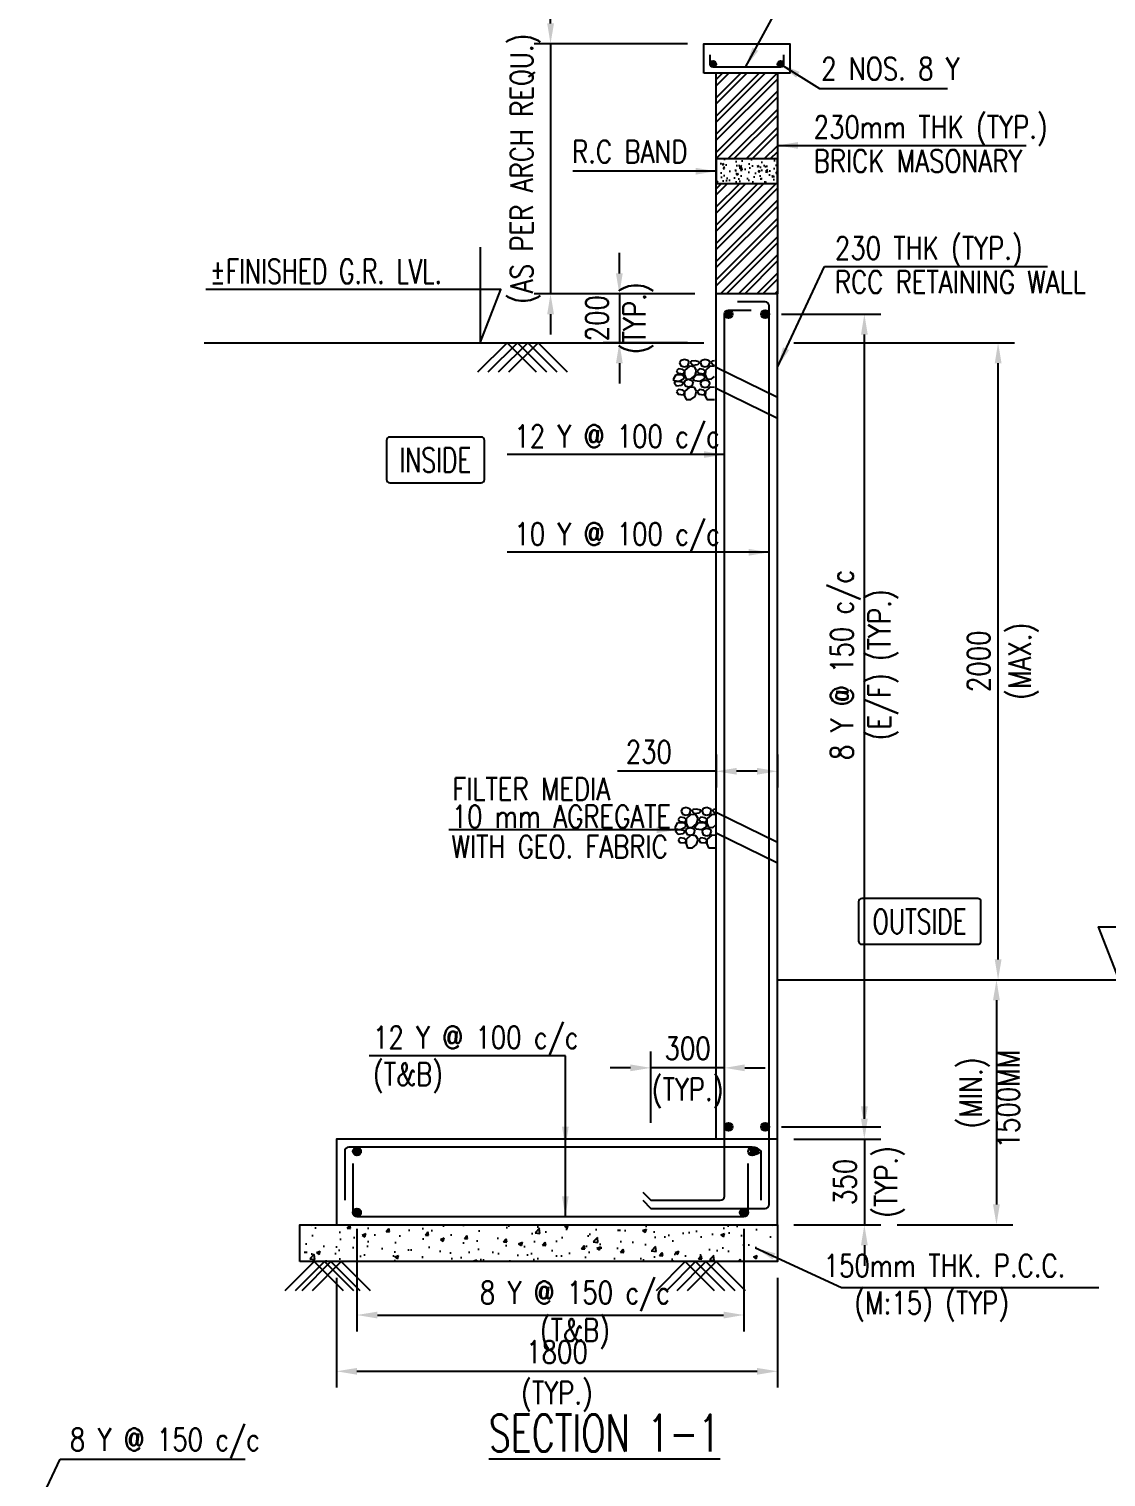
# Model space of a CAD drawing. Extents: x -69352 to 1013721, y -547461 to -186867.
# Drawn here: x 534412 to 547603, y -397471 to -379741 of the extents above; entities that cross this region are included whole.
import ezdxf
from ezdxf.enums import TextEntityAlignment as Align
from ezdxf.lldxf.tags import DXFTag

# ---------------------------------------------------------------- set-up
doc = ezdxf.new("R2010")
doc.units = 0
doc.header["$LTSCALE"] = 500
doc.header["$MEASUREMENT"] = 0
doc.header["$PDMODE"] = 35
doc.header["$PDSIZE"] = -15
doc.layers.get('DEFPOINTS').update_dxf_attribs({"color": 4})
for name, color, linetype in [('NO. BEAM', 3, 'Continuous'), ('S-COLUMN', 1, 'Continuous'), ('S-CONCRET LINE', 4, 'Continuous'), ('S-DIM-1', 5, 'Continuous'), ('S-HATCH', 253, 'Continuous'), ('S-LEVEL SECTION', 3, 'Continuous'), ('S-PCC', 9, 'Continuous'), ('S-REINFORCEMENT', 6, 'Continuous'), ('S-RETAINING WALL', 6, 'Continuous'), ('S-TEXT-1 @ 1', 4, 'Continuous'), ('S-TITIL', 6, 'Continuous'), ('TITLE', 4, 'Continuous')]:
    doc.layers.add(name, color=color, linetype=linetype)
doc.layers.add('RIDE-PROFILE', color=8, linetype='Continuous', lineweight=25)
doc.styles.add('ROMANS', font='simplex.shx', dxfattribs={"width": 0.8, "height": 275})
tags = doc.linetypes.add('HIDDEN', pattern=[0.375, 0.25, -0.125]).pattern_tags.tags
tags[6:7] = [DXFTag(74, 4), DXFTag(75, 0), DXFTag(340, '0'), DXFTag(46, 1.0), DXFTag(50, 0.0), DXFTag(44, 0.0), DXFTag(45, 0.0)]
tags[4:5] = [DXFTag(74, 4), DXFTag(75, 0), DXFTag(340, '0'), DXFTag(46, 1.0), DXFTag(50, 0.0), DXFTag(44, 0.0), DXFTag(45, 0.0)]
doc.dimstyles.new('dim100', dxfattribs={"dimtxt": 250, "dimasz": 250, "dimexe": 200, "dimexo": 200, "dimgap": 100, "dimtad": 1, "dimdec": 0, "dimzin": 0, "dimdsep": 46, "dimtxsty": 'ROMANS', "dimcen": 0, "dimclrd": 5, "dimclre": 5, "dimclrt": 4, "dimadec": 0, "dimazin": 0, "dimtfac": 1, "dimtdec": 0, "dimtix": 1, "dimtofl": 0, "dimtmove": 2, "dimatfit": 3, "dimfxl": 0, "dimtolj": 1, "dimtzin": 0, "dimlwd": -1, "dimlwe": -1, "dimarcsym": 0})
doc.dimstyles.new('dim33.33', dxfattribs={"dimtxt": 250, "dimasz": 250, "dimexe": 200, "dimexo": 200, "dimgap": 100, "dimtad": 1, "dimdec": 0, "dimlfac": 0.333331, "dimzin": 0, "dimdsep": 46, "dimtxsty": 'ROMANS', "dimcen": 0, "dimclrd": 5, "dimclre": 5, "dimclrt": 4, "dimadec": 0, "dimazin": 0, "dimtfac": 1, "dimtdec": 0, "dimtix": 1, "dimtofl": 0, "dimtmove": 2, "dimatfit": 3, "dimfxl": 0, "dimtolj": 1, "dimtzin": 0, "dimlwd": -1, "dimlwe": -1, "dimarcsym": 0})

# ---------------------------------------------------------------- blocks, each defined once
blk = doc.blocks.new('*D532')
at = {"layer": 'DEFPOINTS', "color": 0}
for p in [(543429, -383233), (544643, -383233), (543429, -393183)]:
    blk.add_point(p, dxfattribs=at)
at = {"layer": 'S-DIM-1', "color": 5}
for p, q in [((543629, -383233), (544843, -383233)), ((543629, -393183), (544843, -393183))]:
    blk.add_line(p, q, dxfattribs=at)
at = {"layer": 'S-DIM-1', "color": 5, "lineweight": -3}
blk.add_line((544643, -392933), (544643, -383483), dxfattribs=at)
at = {"layer": 'S-DIM-1', "color": 5}
for points in [[(544685, -383483), (544602, -383483), (544643, -383233)], [(544602, -392933), (544685, -392933), (544643, -393183)]]:
    blk.add_solid(points, dxfattribs=at)
at = {"layer": 'S-DIM-1', "color": 4, "insert": (544643, -387527), "char_height": 275, "attachment_point": 5, "rotation": 90, "style": 'ROMANS'}
blk.add_mtext('\\A1;8 Y @ 150 c/c\\P(E/F) (TYP.)', dxfattribs=at)
blk = doc.blocks.new('*D533')
at = {"layer": 'DEFPOINTS', "color": 0}
for p in [(543579, -393333), (543579, -394383), (544643, -394383)]:
    blk.add_point(p, dxfattribs=at)
at = {"layer": 'S-DIM-1', "color": 5, "lineweight": -3}
for p, q in [((544643, -393083), (544643, -392833)), ((544643, -393333), (544643, -394383)), ((544643, -394633), (544643, -394883))]:
    blk.add_line(p, q, dxfattribs=at)
at = {"layer": 'S-DIM-1', "color": 5}
for p, q in [((543779, -393333), (544843, -393333)), ((543779, -394383), (544843, -394383))]:
    blk.add_line(p, q, dxfattribs=at)
for points in [[(544602, -393083), (544685, -393083), (544643, -393333)], [(544685, -394633), (544602, -394633), (544643, -394383)]]:
    blk.add_solid(points, dxfattribs=at)
at = {"layer": 'S-DIM-1', "color": 4, "char_height": 275, "attachment_point": 5, "rotation": 90, "style": 'ROMANS'}
for s, insert in [('\\A1;350', (544406, -393858)), ('(TYP.)', (544953, -393858))]:
    blk.add_mtext(s, dxfattribs=dict(at, insert=insert))
blk = doc.blocks.new('*D534')
at = {"layer": 'DEFPOINTS', "color": 0}
for p in [(538429, -394233), (543169, -394233), (543169, -395487)]:
    blk.add_point(p, dxfattribs=at)
at = {"layer": 'S-DIM-1', "color": 5}
for p, q in [((538429, -394433), (538429, -395687)), ((543169, -394433), (543169, -395687)), ((538679, -395487), (542919, -395487))]:
    blk.add_line(p, q, dxfattribs=at)
for points in [[(538679, -395446), (538679, -395529), (538429, -395487)], [(542919, -395529), (542919, -395446), (543169, -395487)]]:
    blk.add_solid(points, dxfattribs=at)
at = {"layer": 'S-DIM-1', "color": 4, "insert": (541099, -395487), "char_height": 275, "attachment_point": 5, "style": 'ROMANS'}
blk.add_mtext('\\A1;8 Y @ 150 c/c\\P(T&B)', dxfattribs=at)
blk = doc.blocks.new('*D535')
at = {"layer": 'DEFPOINTS', "color": 0}
for p in [(538179, -394833), (543579, -394833), (543579, -396176)]:
    blk.add_point(p, dxfattribs=at)
at = {"layer": 'S-DIM-1', "color": 5}
for p, q in [((538179, -395033), (538179, -396376)), ((543579, -395033), (543579, -396376)), ((538429, -396176), (543329, -396176))]:
    blk.add_line(p, q, dxfattribs=at)
for points in [[(538429, -396135), (538429, -396218), (538179, -396176)], [(543329, -396218), (543329, -396135), (543579, -396176)]]:
    blk.add_solid(points, dxfattribs=at)
at = {"layer": 'S-DIM-1', "color": 4, "char_height": 275, "attachment_point": 5, "style": 'ROMANS'}
for s, insert in [('\\A1;1800', (540879, -395939)), ('(TYP.)', (540879, -396486))]:
    blk.add_mtext(s, dxfattribs=dict(at, insert=insert))
blk = doc.blocks.new('*D536')
at = {"layer": 'DEFPOINTS', "color": 0}
for p in [(543579, -383583), (546281, -383583), (545789, -391383)]:
    blk.add_point(p, dxfattribs=at)
at = {"layer": 'S-DIM-1', "color": 5}
for p, q in [((543779, -383583), (546481, -383583)), ((545989, -391383), (546481, -391383))]:
    blk.add_line(p, q, dxfattribs=at)
at = {"layer": 'S-DIM-1', "color": 5, "lineweight": -3}
blk.add_line((546281, -391133), (546281, -383833), dxfattribs=at)
at = {"layer": 'S-DIM-1', "color": 5}
for points in [[(546323, -383833), (546240, -383833), (546281, -383583)], [(546240, -391133), (546323, -391133), (546281, -391383)]]:
    blk.add_solid(points, dxfattribs=at)
at = {"layer": 'S-DIM-1', "color": 4, "char_height": 275, "attachment_point": 5, "rotation": 90, "style": 'ROMANS'}
for s, insert in [('(MAX.)', (546591, -387483)), ('\\A1;2000', (546044, -387483))]:
    blk.add_mtext(s, dxfattribs=dict(at, insert=insert))
blk = doc.blocks.new('*D537')
at = {"layer": 'DEFPOINTS', "color": 0}
for p in [(542769, -382983), (541643, -383583), (542679, -383583)]:
    blk.add_point(p, dxfattribs=at)
at = {"layer": 'S-DIM-1', "color": 5, "lineweight": -3}
for p, q in [((541643, -382733), (541643, -382483)), ((541643, -382983), (541643, -383583)), ((541643, -383833), (541643, -384083))]:
    blk.add_line(p, q, dxfattribs=at)
at = {"layer": 'S-DIM-1', "color": 5}
for p, q in [((542569, -382983), (541443, -382983)), ((542479, -383583), (541443, -383583))]:
    blk.add_line(p, q, dxfattribs=at)
for points in [[(541601, -382733), (541684, -382733), (541643, -382983)], [(541684, -383833), (541601, -383833), (541643, -383583)]]:
    blk.add_solid(points, dxfattribs=at)
at = {"layer": 'S-DIM-1', "color": 4, "insert": (541643, -383283), "char_height": 275, "attachment_point": 5, "rotation": 90, "style": 'ROMANS'}
blk.add_mtext('\\A1;200\\P(TYP.)', dxfattribs=at)
blk = doc.blocks.new('*D538')
at = {"layer": 'DEFPOINTS', "color": 0}
for p in [(542029, -392461), (542929, -393206), (542029, -393333)]:
    blk.add_point(p, dxfattribs=at)
at = {"layer": 'S-DIM-1', "color": 5}
for p, q in [((542029, -393133), (542029, -392261)), ((542929, -393006), (542929, -392261))]:
    blk.add_line(p, q, dxfattribs=at)
at = {"layer": 'S-DIM-1', "color": 5, "lineweight": -3}
for p, q in [((541779, -392461), (541529, -392461)), ((542929, -392461), (542029, -392461)), ((543179, -392461), (543429, -392461))]:
    blk.add_line(p, q, dxfattribs=at)
at = {"layer": 'S-DIM-1', "color": 5}
for points in [[(541779, -392502), (541779, -392419), (542029, -392461)], [(543179, -392419), (543179, -392502), (542929, -392461)]]:
    blk.add_solid(points, dxfattribs=at)
at = {"layer": 'S-DIM-1', "color": 4, "char_height": 275, "attachment_point": 5, "style": 'ROMANS'}
for s, insert in [('\\A1;300', (542479, -392223)), ('(TYP.)', (542479, -392770))]:
    blk.add_mtext(s, dxfattribs=dict(at, insert=insert))
blk = doc.blocks.new('*D539')
at = {"layer": 'DEFPOINTS', "color": 0}
for p in [(542679, -379923), (540800, -382983), (542769, -382983)]:
    blk.add_point(p, dxfattribs=at)
at = {"layer": 'S-DIM-1', "color": 5, "lineweight": -3}
for p, q in [((540800, -379673), (540800, -379423)), ((540800, -379923), (540800, -382983)), ((540800, -383233), (540800, -383483))]:
    blk.add_line(p, q, dxfattribs=at)
at = {"layer": 'S-DIM-1', "color": 5}
for p, q in [((542479, -379923), (540600, -379923)), ((542569, -382983), (540600, -382983))]:
    blk.add_line(p, q, dxfattribs=at)
for points in [[(540759, -379673), (540842, -379673), (540800, -379923)], [(540842, -383233), (540759, -383233), (540800, -382983)]]:
    blk.add_solid(points, dxfattribs=at)
at = {"layer": 'S-DIM-1', "color": 4, "insert": (540491, -381453), "char_height": 275, "attachment_point": 5, "rotation": 90, "style": 'ROMANS'}
blk.add_mtext('\\A1;(AS PER ARCH REQU.)', dxfattribs=at)
blk = doc.blocks.new('*D540')
at = {"layer": 'DEFPOINTS', "color": 0}
for p in [(545733, -391383), (544843, -394383), (546261, -394383)]:
    blk.add_point(p, dxfattribs=at)
at = {"layer": 'S-DIM-1', "color": 5}
for p, q in [((545933, -391383), (546461, -391383)), ((545043, -394383), (546461, -394383))]:
    blk.add_line(p, q, dxfattribs=at)
at = {"layer": 'S-DIM-1', "color": 5, "lineweight": -3}
blk.add_line((546261, -391633), (546261, -394133), dxfattribs=at)
at = {"layer": 'S-DIM-1', "color": 5}
for points in [[(546302, -391633), (546219, -391633), (546261, -391383)], [(546219, -394133), (546302, -394133), (546261, -394383)]]:
    blk.add_solid(points, dxfattribs=at)
at = {"layer": 'S-DIM-1', "color": 4, "insert": (546175, -392844), "char_height": 275, "attachment_point": 5, "rotation": 90, "style": 'ROMANS'}
blk.add_mtext('\\A1; (MIN.)\\P1500MM ', dxfattribs=at)
blk = doc.blocks.new('*D541')
at = {"layer": 'DEFPOINTS', "color": 0}
for p in [(542829, -388425), (543579, -388425), (542829, -388830)]:
    blk.add_point(p, dxfattribs=at)
at = {"layer": 'S-DIM-1', "color": 5}
for p, q in [((542829, -388625), (542829, -389030)), ((543579, -388625), (543579, -389030))]:
    blk.add_line(p, q, dxfattribs=at)
at = {"layer": 'S-DIM-1', "color": 5, "lineweight": -3}
for p, q in [((542829, -388830), (541621, -388830)), ((543329, -388830), (543079, -388830))]:
    blk.add_line(p, q, dxfattribs=at)
at = {"layer": 'S-DIM-1', "color": 5}
for points in [[(543079, -388788), (543079, -388871), (542829, -388830)], [(543329, -388871), (543329, -388788), (543579, -388830)]]:
    blk.add_solid(points, dxfattribs=at)
at = {"layer": 'S-DIM-1', "color": 4, "insert": (542004, -388592), "char_height": 275, "attachment_point": 5, "style": 'ROMANS'}
blk.add_mtext('\\A1;230', dxfattribs=at)
blk = doc.blocks.new('A$C1DFA76C7')
at = {"color": 253, "linetype": 'Continuous'}
for p, q in [((-149, 378), (-174, 352)), ((-98, 370), (-149, 378)), ((-136, 449), (-121, 413)), ((-134, 449), (-118, 485)), ((-121, 413), (-78, 401)), ((-118, 485), (-78, 497)), ((-78, 352), (-98, 370)), ((-78, 497), (-37, 482)), ((-78, 401), (-35, 413)), ((-75, 355), (-78, 302)), ((-17, 408), (-75, 355)), ((-37, 482), (-22, 449)), ((-35, 413), (-22, 449)), ((44, 403), (-17, 408)), ((-4, 449), (4, 469)), ((24, 418), (-4, 449)), ((52, 474), (4, 469)), ((82, 424), (24, 418)), ((72, 358), (44, 403)), ((103, 462), (52, 474)), ((52, 294), (72, 358)), ((105, 378), (80, 352)), ((105, 449), (82, 424)), ((105, 449), (103, 462)), ((156, 370), (105, 378)), ((118, 449), (133, 413)), ((120, 449), (136, 485)), ((133, 413), (176, 401)), ((136, 485), (176, 497)), ((176, 352), (156, 370)), ((176, 497), (217, 482)), ((176, 401), (219, 413)), ((179, 355), (176, 302)), ((237, 408), (179, 355)), ((217, 482), (232, 449)), ((219, 413), (232, 449)), ((289, 404), (237, 408)), ((250, 449), (258, 469)), ((278, 418), (250, 449)), ((289, 473), (258, 469)), ((289, 420), (278, 418)), ((-207, 258), (-179, 309)), ((-207, 228), (-207, 258)), ((-144, 223), (-207, 228)), ((-201, 197), (-193, 217)), ((-173, 166), (-201, 197)), ((-145, 222), (-193, 217)), ((-179, 309), (-113, 309)), ((-174, 352), (-154, 322)), ((-154, 322), (-90, 314)), ((-94, 209), (-145, 222)), ((-90, 251), (-144, 223)), ((-92, 197), (-114, 171)), ((-113, 309), (-80, 286)), ((-92, 197), (-94, 209)), ((-90, 314), (-78, 337)), ((-80, 286), (-90, 251)), ((-84, 203), (-69, 168)), ((-82, 203), (-66, 239)), ((-78, 337), (-78, 352)), ((-78, 302), (-57, 253)), ((-66, 239), (-26, 251)), ((-57, 253), (-4, 251)), ((-26, 251), (15, 236)), ((-4, 251), (52, 294)), ((15, 236), (30, 203)), ((17, 168), (30, 203)), ((29, 258), (75, 309)), ((47, 228), (29, 258)), ((110, 223), (47, 228)), ((75, 309), (141, 309)), ((80, 352), (100, 322)), ((100, 322), (164, 314)), ((164, 251), (110, 223)), ((118, 195), (133, 159)), ((120, 195), (136, 231)), ((136, 231), (176, 243)), ((141, 309), (174, 286)), ((164, 314), (176, 337)), ((174, 286), (164, 251)), ((176, 337), (176, 352)), ((176, 302), (197, 253)), ((176, 243), (217, 228)), ((197, 253), (250, 251)), ((217, 228), (232, 195)), ((219, 159), (232, 195)), ((250, 251), (289, 281)), ((-149, 124), (-174, 98)), ((-174, 98), (-154, 68)), ((-114, 171), (-173, 166)), ((-154, 68), (-90, 60)), ((-98, 116), (-149, 124)), ((-78, 98), (-98, 116)), ((-90, 60), (-78, 83)), ((-75, 101), (-78, 48)), ((-78, 83), (-78, 98)), ((-78, 48), (-58, 0)), ((-17, 154), (-75, 101)), ((-69, 168), (-26, 155)), ((-26, 155), (17, 168)), ((44, 149), (-17, 154)), ((0, 0), (52, 40)), ((72, 104), (44, 149)), ((52, 40), (72, 104)), ((105, 124), (80, 98)), ((80, 98), (100, 68)), ((100, 68), (164, 60)), ((156, 116), (105, 124)), ((133, 159), (176, 147)), ((176, 98), (156, 116)), ((164, 60), (176, 83)), ((176, 147), (219, 159)), ((179, 101), (176, 48)), ((176, 83), (176, 98)), ((176, 48), (196, 0)), ((237, 154), (179, 101)), ((289, 150), (237, 154))]:
    blk.add_line(p, q, dxfattribs=at)
at = {"color": 253}
for p, q in [((196, 0), (289, 0, -10)), ((-58, 0), (0, 0))]:
    blk.add_line(p, q, dxfattribs=at)

msp = doc.modelspace()

# ---------------------------------------------------------------- hatches: boundary and pattern name
at = {"layer": 'S-HATCH'}
h = msp.add_hatch(dxfattribs=at)
h.set_pattern_fill('ANSI32', color=256, scale=420, style=0)
h.set_pattern_definition([(45, (-344096.96, -287905.32), (-111.369318, 111.369318), []), (45, (-344022.71, -287905.32), (-111.369318, 111.369318), [])])
h.paths.add_polyline_path([(543578.811, -380282.513), (542828.811, -380282.513), (542828.811, -381332.513), (543578.811, -381332.513)])
h.paths.add_polyline_path([(543578.811, -381632.513), (542828.811, -381632.513), (542828.811, -382982.513), (543578.811, -382982.513)])
at = {"layer": 'S-PCC', "linetype": 'ByBlock'}
h = msp.add_hatch(dxfattribs=at)
h.set_pattern_fill('AR-CONC,_O', color=256, scale=30)
h.set_pattern_definition([(50, (-17780725.37, 1028507.42), (215.1780548, -18.8256405), [22.5, -247.5]), (355, (-17780725.37, 1028507.42), (-41.6254, 225.65764), [18, -198]), (100.4514445, (-17780707.44, 1028505.85), (173.552654, 206.8319973), [19.1220576, -210.3426336]), (46.1842, (-17780725.37, 1028567.42), (320.1723992, -49.6557842), [33.75, -371.25]), (96.6356355, (-17780698.7, 1028563.28), (280.3985837, 292.23558), [28.6831026, -315.514128]), (351.184164, (-17780725.37, 1028567.42), (280.3985835, 292.23558), [27, -297.0000003]), (21, (-17780695.37, 1028552.42), (179.0721156, -120.7856672), [22.5, -247.5]), (326, (-17780695.37, 1028552.42), (72.9945996, 217.5450135), [18, -198]), (71.4514447, (-17780680.45, 1028542.35), (252.066713, 96.7593458), [19.122057, -210.3426336]), (37.5, (-17780725.37, 1028507.42), (3.6479566, 99.86815615), [0, -195.6, 0, -201, 0, -198.75]), (7.5, (-17780725.37, 1028507.42), (78.92086123, 118.32351356), [0, -114.6, 0, -191.1, 0, -75.75]), (327.5, (-17780792.27, 1028507.42), (160.14673085, -6.76646152), [0, -75, 0, -234, 0, -310.5]), (317.5, (-17780822.27, 1028507.42), (174.9558508, 30.0314947), [0, -97.5, 0, -155.4, 0, -220.5])])
h.paths.add_polyline_path([(542828.811, -381332.513), (542828.811, -381632.513), (543578.811, -381632.513), (543578.811, -381332.513)])
h = msp.add_hatch(dxfattribs=at)
h.set_pattern_fill('AR-CONC,_O', color=256, scale=66.666667)
h.set_pattern_definition([(50, (-16558688.6, 16944.7), (478.173455, -41.834757), [50, -550]), (355, (-16558688.6, 16944.7), (-92.500889, 501.461422), [40, -440]), (100.4514445, (-16558648.77, 16941.2), (385.672564, 459.626661), [42.493461, -467.428075]), (46.1842, (-16558688.6, 17078.04), (711.49422, -110.346187), [75, -825]), (96.6356355, (-16558629.3, 17068.84), (623.107964, 649.4124), [63.740228, -701.142507]), (351.184164, (-16558688.6, 17078.04), (623.107963, 649.4124), [60, -660]), (21, (-16558621.95, 17044.7), (397.938035, -268.412594), [50, -550]), (326, (-16558621.95, 17044.7), (162.210221, 483.433363), [40, -440]), (71.4514447, (-16558588.8, 17022.34), (560.148251, 215.020769), [42.49346, -467.428075]), (37.5, (-16558688.62, 16944.7), (8.1065702, 221.9292359), [0, -434.6666667, 0, -446.6666667, 0, -441.6666667]), (7.5, (-16558688.62, 16944.7), (175.3796916, 262.9411413), [0, -254.6666667, 0, -424.6666667, 0, -168.3333333]), (327.5, (-16558837.28, 16944.7), (355.8816241, -15.0365812), [0, -166.6666667, 0, -520, 0, -690]), (317.5, (-16558903.95, 16944.7), (388.7907796, 66.736655), [0, -216.6666667, 0, -345.3333333, 0, -490])])
h.paths.add_polyline_path([(537728.811, -394382.51), (537728.822, -394832.513), (543578.811, -394832.513), (543578.811, -394382.513)])

# ---------------------------------------------------------------- linework, layer by layer
at = {"layer": 'NO. BEAM', "color": 7, "elevation": 11.068}
for points in [[(539950.229, -384737.576), (538830.229, -384737.576, 0.414213562), (538790.229, -384777.576), (538790.229, -385257.576, 0.414213562), (538830.229, -385297.576), (539950.229, -385297.576, 0.414213562), (539990.229, -385257.576), (539990.229, -384777.576, 0.414213562)], [(546031.358, -390388.165), (544611.358, -390388.165, 0.414213562), (544571.358, -390428.165), (544571.358, -390908.165, 0.414213562), (544611.358, -390948.165), (546031.358, -390948.165, 0.414213562), (546071.358, -390908.165), (546071.358, -390428.165, 0.414213562)]]:
    msp.add_lwpolyline(points, format="xyb", close=True, dxfattribs=at)
at = {"layer": 'RIDE-PROFILE', "color": 2, "linetype": 'HIDDEN', "ltscale": 1000}
for p, q in [((542828.811, -383882.513, 10.268), (543578.811, -384249.857, 10.268)), ((542828.811, -384137.413, 10.268), (543578.811, -384504.756, 10.268)), ((542828.811, -389329.371, 10.268), (543578.811, -389696.715, 10.268)), ((542828.811, -389584.271, 10.268), (543578.811, -389951.614, 10.268))]:
    msp.add_line(p, q, dxfattribs=at)
at = {"layer": 'S-COLUMN', "color": 4}
msp.add_line((542828.811, -382943.509, 11.068), (542828.811, -380282.513, 11.068), dxfattribs=at)
at = {"layer": 'S-COLUMN', "color": 4, "elevation": 11.068}
for points in [[(542828.811, -382982.513), (542828.811, -380282.513)], [(543578.811, -380282.513), (543578.811, -382982.513)]]:
    msp.add_lwpolyline(points, dxfattribs=at)
at = {"layer": 'S-CONCRET LINE', "linetype": 'HIDDEN', "ltscale": 0.25}
msp.add_line((543578.811, -393332.513, 11.068), (542828.811, -393332.513, 11.068), dxfattribs=at)
at = {"layer": 'S-CONCRET LINE', "elevation": 11.068}
msp.add_lwpolyline([(542678.811, -380282.513), (542678.811, -379922.513), (543728.811, -379922.513), (543728.811, -380282.513)], close=True, dxfattribs=at)
for points in [[(542828.811, -393332.513), (538178.811, -393332.513), (538178.811, -394382.513), (543578.811, -394382.513)], [(543578.811, -394382.513), (543578.811, -393332.513)]]:
    msp.add_lwpolyline(points, dxfattribs=at)
at = {"layer": 'S-LEVEL SECTION'}
for p, q in [((536559.638, -383582.513, 11.068), (542678.811, -383582.513, 11.068)), ((543578.811, -391382.513, 11.068), (549064.095, -391382.513, 11.068))]:
    msp.add_line(p, q, dxfattribs=at)
at = {"layer": 'S-LEVEL SECTION', "elevation": 11.068}
for points in [[(539940.158, -382412.114), (539940.158, -383582.513), (540190.158, -382932.513), (536579.529, -382932.513)], [(547762.091, -390212.114), (547762.091, -391382.513), (547512.091, -390732.513), (548905.822, -390732.513)]]:
    msp.add_lwpolyline(points, dxfattribs=at)
at = {"layer": 'S-PCC', "elevation": 11.068}
for points in [[(543578.811, -381332.513), (542828.811, -381332.513), (542828.811, -381632.513), (543578.811, -381632.513)], [(537728.822, -394832.513), (537728.811, -394382.51), (543578.811, -394382.513), (543578.811, -394832.513)]]:
    msp.add_lwpolyline(points, close=True, dxfattribs=at)
for points in [[(539909.886, -383940.486), (540267.858, -383582.513), (540625.831, -383940.486)], [(540036.448, -383940.486), (540394.421, -383582.513), (540752.394, -383940.486)], [(540163.011, -383940.486), (540520.983, -383582.513), (540878.956, -383940.486)], [(540289.573, -383940.486), (540647.546, -383582.513), (541005.519, -383940.486)], [(538262.642, -395190.486), (537904.669, -394832.513), (537546.696, -395190.486)], [(538389.205, -395190.486), (538031.232, -394832.513), (537673.259, -395190.486)], [(538468.644, -395190.486), (538110.671, -394832.513), (537752.698, -395190.486)], [(538595.207, -395190.486), (538237.234, -394832.513), (537879.261, -395190.486)], [(542808.544, -395190.486), (542450.571, -394832.513), (542092.599, -395190.486)], [(542935.107, -395190.486), (542577.134, -394832.513), (542219.161, -395190.486)], [(543061.669, -395190.486), (542703.696, -394832.513), (542345.724, -395190.486)], [(543188.232, -395190.486), (542830.259, -394832.513), (542472.286, -395190.486)]]:
    msp.add_lwpolyline(points, dxfattribs=at)
at = {"layer": 'S-REINFORCEMENT', "elevation": 11.068}
msp.add_lwpolyline([(543653.811, -380057.513), (543653.811, -380170.013, -0.414213562), (543616.311, -380207.513), (542791.311, -380207.513, -0.414213562), (542753.811, -380170.013), (542753.811, -380057.513)], format="xyb", dxfattribs=at)
at = {"layer": 'S-REINFORCEMENT', "const_width": 37.5, "elevation": 11.068}
for points in [[(542772.561, -380170.013, 1), (542810.061, -380170.013, 1)], [(543635.061, -380170.013, -1), (543597.561, -380170.013, -1)]]:
    msp.add_lwpolyline(points, format="xyb", close=True, dxfattribs=at)
at = {"layer": 'S-REINFORCEMENT', "ltscale": 10, "elevation": 11.068}
for points in [[(541928.811, -394082.513), (542028.811, -394182.513), (543428.811, -394182.513, 0.414213562), (543478.811, -394132.513), (543478.811, -383132.513, 0.414213562), (543428.811, -383082.513), (543088.811, -383082.513)], [(541928.811, -393982.513), (542028.811, -394082.513), (542878.811, -394082.513, 0.414213562), (542928.811, -394032.513), (542928.811, -383232.513, -0.414213562), (542978.811, -383182.513), (543258.811, -383182.513)], [(543378.811, -394082.513), (543378.811, -393482.513, 0.242400153), (543268.811, -393432.513), (538328.811, -393432.513, 0.414213562), (538278.811, -393482.513), (538278.811, -394082.513)], [(538378.811, -393632.513), (538378.811, -394232.513, 0.414213562), (538428.81, -394282.513), (543168.811, -394282.513, 0.414213562), (543218.811, -394232.513), (543218.811, -393632.513)]]:
    msp.add_lwpolyline(points, format="xyb", dxfattribs=at)
at = {"layer": 'S-REINFORCEMENT', "ltscale": 10, "const_width": 50, "elevation": 11.068}
for points in [[(542953.811, -383232.513, 1), (543003.811, -383232.513, 1)], [(543403.811, -383232.513, 1), (543453.811, -383232.513, 1)], [(542953.811, -393182.512, 1), (543003.811, -393182.512, 1)], [(543403.811, -393182.512, 1), (543453.811, -393182.512, 1)], [(538453.811, -393482.513, 1), (538403.811, -393482.513, 1)], [(543243.811, -393482.513, -0.454545455), (543353.811, -393482.513, -0.454545455)], [(538453.811, -394232.513, -1), (538403.811, -394232.513, -1)], [(543193.811, -394232.513, -1), (543143.811, -394232.513, -1)]]:
    msp.add_lwpolyline(points, format="xyb", close=True, dxfattribs=at)
at = {"layer": 'S-REINFORCEMENT'}
for centre in [(542791.311, -380170.013, 11.068), (543616.311, -380170.013, 11.068)]:
    msp.add_circle(centre, 37.5, dxfattribs=at)
at = {"layer": 'S-REINFORCEMENT', "ltscale": 10}
for centre in [(542978.811, -383232.513, 11.068), (543428.811, -383232.513, 11.068), (542978.811, -393182.512, 11.068), (543428.811, -393182.512, 11.068), (538428.811, -393482.513, 11.068), (543268.811, -393482.513, 11.068), (538428.811, -394232.513, 11.068), (543168.811, -394232.513, 11.068)]:
    msp.add_circle(centre, 50, dxfattribs=at)
at = {"layer": 'S-RETAINING WALL', "color": 210}
msp.add_line((543578.811, -382982.513, 11.068), (542828.811, -382982.513, 11.068), dxfattribs=at)
at = {"layer": 'S-RETAINING WALL', "color": 210, "elevation": 11.068}
for points in [[(542828.811, -393332.513), (542828.811, -382982.513)], [(543578.811, -393332.513), (543578.811, -382982.513)]]:
    msp.add_lwpolyline(points, dxfattribs=at)

# ---------------------------------------------------------------- block references
at = {"color": 0}
for p in [(542517.347, -384278.922, 29.232), (542536.985, -389767.682, 29.232)]:
    msp.add_blockref('A$C1DFA76C7', p, dxfattribs=at)

# ---------------------------------------------------------------- texts
at = {"layer": 'S-LEVEL SECTION', "style": 'ROMANS', "width": 0.7}
msp.add_text('%%PFINISHED G.R. LVL.', height=300, dxfattribs=at).set_placement((536626.292, -382707.513, 11.068), align=Align.MIDDLE_LEFT)
at = {"layer": 'S-TEXT-1 @ 1', "style": 'ROMANS', "width": 0.8}
for s, p in [('2 NOS. 8 Y', (544114.145, -380227.642, 11.068)), ('230mm THK (TYP.)', (544022.145, -380942.011, 11.068)), ('R.C BAND', (541063.863, -381242.513, 11.068)), ('BRICK MASONARY', (544022.145, -381356.297, 11.068)), ('230 THK (TYP.)', (544282.113, -382424.279, 11.068)), ('RCC RETAINING WALL', (544282.113, -382838.565, 11.068)), ('12 Y @ 100 c/c', (540356.851, -384726.832, 11.068)), ('10 Y @ 100 c/c', (540356.851, -385923.289, 11.068)), ('FILTER MEDIA', (539598.634, -389045.276, 19.392)), ('10 mm AGREGATE', (539589.966, -389383.843, 19.392)), ('WITH GEO. FABRIC', (539587.074, -389753.779, 19.392)), ('12 Y @ 100 c/c', (538625.929, -392087.893, 11.068)), ('(T&B)', (538625.929, -392537.893, 11.068)), ('150mm THK. P.C.C.', (544144.726, -394882.945, 200.655)), ('(M:15) (TYP)', (544520.483, -395337.799, 200.655)), ('8 Y @ 150 c/c', (534913.436, -397011.175, 11.068))]:
    msp.add_text(s, height=275, dxfattribs=at).set_placement(p, align=Align.MIDDLE_LEFT)
at = {"layer": 'S-TITIL', "style": 'ROMANS', "width": 0.7}
msp.add_text('%%USECTION 1-1', height=450, dxfattribs=at).set_placement((541460.686, -396931.811, 30.485), align=Align.MIDDLE_CENTER)
at = {"layer": 'TITLE', "color": 2, "style": 'ROMANS', "width": 0.7}
for s, p in [('INSIDE', (539390.229, -385017.576, 11.068)), ('OUTSIDE', (545321.358, -390668.165, 11.068))]:
    msp.add_text(s, height=300, dxfattribs=at).set_placement(p, align=Align.MIDDLE_CENTER)

# ---------------------------------------------------------------- dimensions: what is measured, and where the dimension line sits
at = {"layer": 'S-DIM-1'}
for base, p1, p2, angle, text, override, picture, middle in [((540800.311, -382982.513, 11.068), (542678.811, -379922.513, 11.068), (542768.811, -382982.513, 11.068), 90, '(AS PER ARCH REQU.)', {"dimtofl": 1, "dimtmove": 0, "dimlwd": 65533}, '*D539', (540490.787, -381452.513, 11.068)), ((546281.319, -383582.513, 11.068), (545788.512, -391382.513, 11.068), (543578.811, -383582.513, 11.068), 270, '2000\\X(MAX.)', {"dimtxt": 250, "dimasz": 250, "dimtxsty": 'ROMANS', "dimtofl": 1, "dimtmove": 0, "dimlwd": 65533}, '*D536', (546281.319, -387482.513, 11.068)), ((542028.811, -392460.81, 11.068), (542928.811, -393205.709, 11.068), (542028.811, -393332.513, 11.068), 180, '<>\\X(TYP.)', {"dimtxt": 250, "dimasz": 250, "dimtofl": 1, "dimtmove": 0, "dimlwd": 65533}, '*D538', (542478.811, -392460.81, 11.068)), ((544643.442, -394382.513, 11.068), (543578.811, -393332.513, 11.068), (543578.811, -394382.513, 11.068), 90, '<>\\X(TYP.)', {"dimtxt": 250, "dimasz": 250, "dimtofl": 1, "dimtmove": 0, "dimlwd": 65533}, '*D533', (544643.442, -393857.513, 11.068))]:
    dim = msp.add_linear_dim(base=base, p1=p1, p2=p2, angle=angle, text=text, dimstyle='dim33.33', override=override, dxfattribs=at)
    dim.commit()
    dim.dimension.update_dxf_attribs({"geometry": picture, "text_midpoint": middle})
for base, p1, p2, text, override, picture, middle in [((541642.693, -383582.513, 12.321), (542768.811, -382982.513, 11.068), (542678.811, -383582.513, 11.068), '<>\\X(TYP.)', {"dimtofl": 1, "dimtmove": 0, "dimlwd": 65533}, '*D537', (541642.693, -383282.513, 12.321)), ((544643.442, -383232.513, 11.068), (543428.811, -393182.512, 11.068), (543428.811, -383232.513, 11.068), '8 Y @ 150 c/c\\X(E/F) (TYP.)', {"dimtxt": 250, "dimasz": 250, "dimtxsty": 'ROMANS', "dimtofl": 1, "dimtmove": 0, "dimlwd": 65533}, '*D532', (544643.442, -387526.58, 11.068)), ((546260.802, -394382.513, 11.068), (545733.297, -391382.513, 11.068), (544843.442, -394382.513, 11.068), ' (MIN.)\\P1500MM ', {"dimtxsty": 'ROMANS', "dimtofl": 1, "dimtmove": 1, "dimlwd": 65533}, '*D540', (546726.871, -392843.597, 11.068))]:
    dim = msp.add_linear_dim(base=base, p1=p1, p2=p2, angle=90, text=text, dimstyle='dim33.33', override=override, dxfattribs=at)
    dim.commit()
    dim.dimension.update_dxf_attribs({"geometry": picture, "text_midpoint": middle, "dimtype": 160})
for base, p1, p2, text, override, picture, middle in [((542828.811, -388829.608, 30.485), (543578.811, -388424.927, 11.068), (542828.811, -388424.927, 11.068), '230', {"dimtofl": 1, "dimtmove": 0, "dimlwd": 65533}, '*D541', (542003.811, -388829.608, 30.485)), ((543168.811, -395487.481, 30.485), (538428.811, -394232.513, 11.068), (543168.811, -394232.513, 11.068), '8 Y @ 150 c/c\\X(T&B)', {"dimtxt": 250, "dimasz": 250, "dimtmove": 0}, '*D534', (541098.811, -395487.481, 30.485))]:
    dim = msp.add_linear_dim(base=base, p1=p1, p2=p2, text=text, dimstyle='dim33.33', override=override, dxfattribs=at)
    dim.commit()
    dim.dimension.update_dxf_attribs({"geometry": picture, "text_midpoint": middle, "dimtype": 160})
dim = msp.add_linear_dim(base=(543578.811, -396176.417, 30.485), p1=(538178.811, -394832.513, 11.068), p2=(543578.811, -394832.513, 11.068), text='<>\\X(TYP.)', dimstyle='dim33.33', override={"dimtxt": 250, "dimasz": 250, "dimtmove": 0}, dxfattribs=at)
dim.commit()
dim.dimension.update_dxf_attribs({"geometry": '*D535', "text_midpoint": (540878.811, -396176.417, 30.485)})

# ---------------------------------------------------------------- leaders
for points, dimstyle in [([(543188.311, -380207.513, 11.068), (543629.311, -379401.759, 11.068), (545894.88, -379401.759, 11.068)], 'dim33.33'), ([(543616.311, -380170.013, 11.068), (544095.38, -380467.642, 11.068), (545662.751, -380467.642, 11.068)], 'dim33.33'), ([(543578.811, -381167.011, 11.068), (546625.007, -381167.011, 11.068)], 'dim100'), ([(542828.811, -381482.513, 11.068), (541073.59, -381482.513, 11.068)], 'dim33.33'), ([(543578.811, -383880.704, 11.068), (544154.077, -382649.279, 11.068), (546884.975, -382649.279, 11.068)], 'dim100'), ([(542927.734, -384951.832, 11.068), (540268.28, -384951.832, 11.068)], 'dim100'), ([(543477.734, -386148.289, 11.068), (540268.28, -386148.289, 11.068)], 'dim100'), ([(543308.311, -394664.057, 11.068), (544364.811, -395149.513, 11.068), (547513.735, -395149.513, 11.068)], 'dim100'), ([(534412.436, -398056.929, 11.068), (534793.436, -397251.175, 11.068), (537059.006, -397251.175, 11.068)], 'dim33.33')]:
    msp.add_leader(points, dimstyle=dimstyle, dxfattribs=at)
at = {"layer": 'S-DIM-1', "color": 0}
msp.add_leader([(542348.918, -389546.423, 29.232), (539553.149, -389546.423, 29.232)], dimstyle='dim33.33', override={"dimgap": 100, "dimtad": 0}, dxfattribs=at)
at = {"layer": 'S-DIM-1'}
for points, override in [([(540981.601, -393432.513, 11.068), (540981.601, -392312.893, 11.068), (538580.854, -392312.893, 11.068)], {"dimtad": 0, "dimarcsym": 1}), ([(540981.601, -394282.513, 11.068), (540981.601, -392312.893, 11.068), (538580.854, -392312.893, 11.068)], {"dimgap": 100, "dimtad": 0, "dimarcsym": 1})]:
    msp.add_leader(points, dimstyle='dim100', override=override, dxfattribs=at)

doc.saveas('drawing.dxf')
